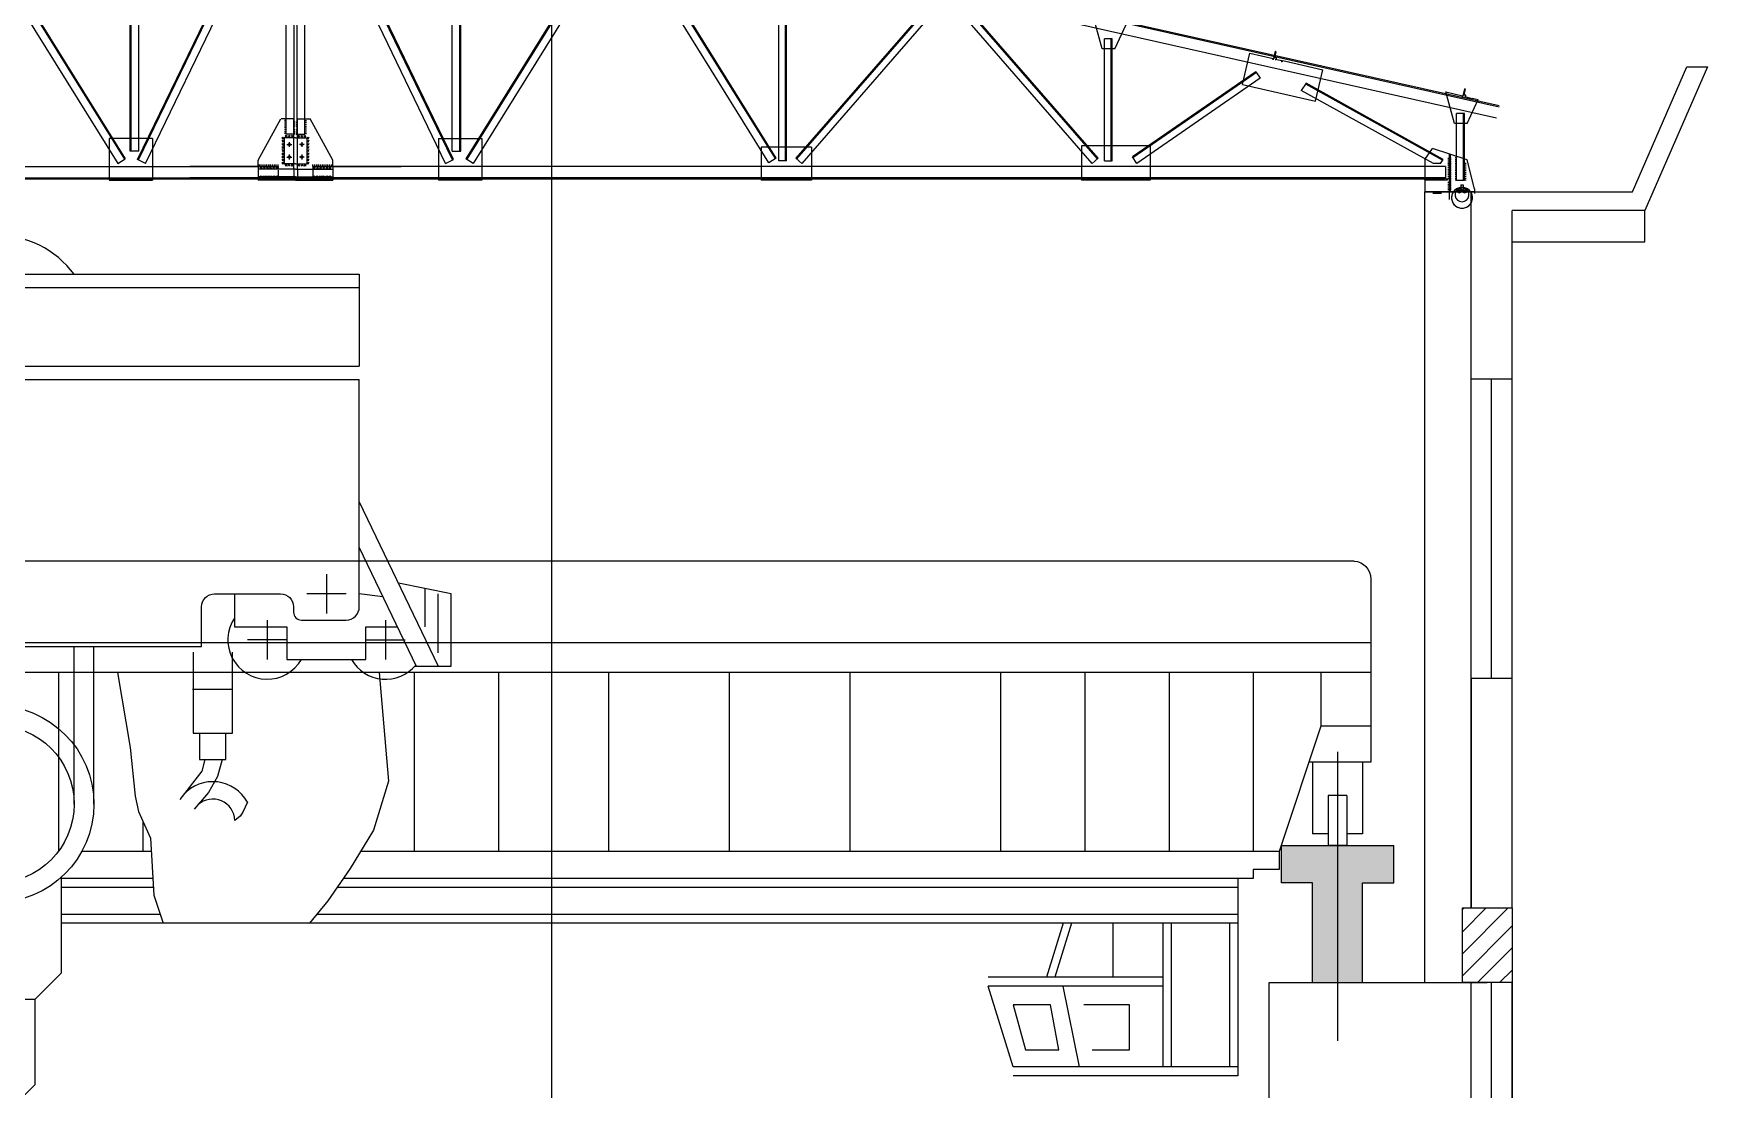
# Model space of a CAD drawing. Header units: inches. Extents: x 444671 to 463716, y 1783086 to 1794968.
# Drawn here: x 458222.32 to 458235.74, y 1783124.35 to 1783132.81 of the extents above; entities that cross this region are included whole.
import ezdxf

# ---------------------------------------------------------------- set-up
doc = ezdxf.new("R2010")
doc.units = ezdxf.units.IN
doc.header["$MEASUREMENT"] = 0
doc.linetypes.add('ACAD_ISO10W100', pattern=[18, 12, -3, 0, -3])
for name, color, linetype in [('Bao Be Tong', 4, 'Continuous'), ('Cong trinh', 7, 'Continuous'), ('CONGTRINH', 2, 'Continuous'), ('hatch', 8, 'Continuous'), ('TbiCK', 1, 'Continuous'), ('Thiet Bi', 8, 'Continuous'), ('Tim CT', 1, 'Continuous'), ('Trang tri', 8, 'Continuous'), ('VATLIEU', 8, 'Continuous')]:
    doc.layers.add(name, color=color, linetype=linetype)

# ---------------------------------------------------------------- blocks, each defined once
blk = doc.blocks.new('mai')
at = {"layer": 'VATLIEU', "color": 8}
for p, q in [((9849.856965810992, 2860.730336516397), (19496.03404524771, 692.0758404682856)), ((9963.53019172384, 2824.337726444995), (19493.79363224667, 682.3300439555896)), ((10019.16925046709, 2719.199632399599), (19473.6299153252, 594.6178753632703)), ((8584.249895065906, 259.4618074217287), (9730.94924589817, 2631.943223859591)), ((8591.452686683973, 255.9804581370845), (9738.152037530905, 2628.461874574918)), ((9837.856964788982, 462.5041601879057), (9837.856964476057, 2562.509124492295)), ((9861.856965456042, 462.5041601879057), (9861.856965768966, 2562.509124492295)), ((11108.26124356105, 255.9804581370845), (9961.561892714119, 2628.461874574918)), ((11115.46403517912, 259.4618074217287), (9968.764684346854, 2631.943223859591)), ((8524.856964814477, 327.3666609331849), (8524.856964501436, 2427.8722104193)), ((8532.856964816106, 327.3666609343782), (8532.856964503066, 2427.872210420494)), ((8594.85696480691, 327.3666609436041), (8594.856964493869, 2427.872210429749)), ((8647.274321764475, 229.0000011910743), (9755.856964487117, 2522.619262865133)), ((9775.856964798179, 462.5041601786506), (9775.856964499922, 2463.869546008209)), ((9923.856965446845, 462.5041601786506), (9923.8569657451, 2463.869546008209)), ((11052.43960848055, 229.0000011910743), (9943.856965757906, 2522.619262865133)), ((11104.85696543811, 327.3666609436041), (11104.85696575115, 2427.872210429749)), ((11166.85696542892, 327.3666609343782), (11166.85696574196, 2427.872210420494)), ((11174.85696543055, 327.3666609331849), (11174.85696574359, 2427.8722104193)), ((7314.580227723345, 2149.64767303894), (8485.165577686392, 265.9471104996046)), ((12385.13370252168, 2149.64767303894), (11214.54835255863, 265.9471104996046)), ((7255.125109266606, 2112.700563697406), (8425.710459229653, 229.0000011580414)), ((7307.785357038374, 2145.425146259018), (8478.37070700142, 261.7245837196824)), ((12391.92857320665, 2145.425146259018), (11221.3432232436, 261.7245837196824)), ((12444.58882097842, 2112.700563697406), (11274.00347101537, 229.0000011580414)), ((13642.40184695635, 234.3242054211732), (12500.03286480065, 2072.619119834708)), ((13695.06209473789, 267.0487879671273), (12552.69311259675, 2105.343702380662)), ((13701.85696542403, 271.2713147450122), (12559.48798328289, 2109.566229162185)), ((13721.85696542461, 248.000000793545), (13721.85696566012, 1827.872210041212)), ((13776.85696541762, 248.0000007853378), (13776.85696565313, 1827.872210033034)), ((13784.85696541925, 248.0000007841445), (13784.85696565476, 1827.872210031841)), ((14975.60629990173, 1554.136730704631), (13858.71273639274, 270.3510259111936)), ((14981.64184453397, 1548.88580687705), (13864.74828102498, 265.100102083612)), ((15023.13621384627, 1512.785705562914), (13906.24265033728, 229.0000007658382)), ((16274.96564982564, 265.1001017244416), (15205.19741954899, 1494.718757587107)), ((16281.00119444495, 270.3510255502479), (15211.2329641683, 1499.969681412884)), ((16233.47128048807, 229.000000419037), (15163.70305021142, 1458.618656281673)), ((16314.8569655522, 1147.872209654539), (16244.85696559749, 1400.876227012835)), ((16394.85696556594, 1227.872209640744), (16331.85696557129, 1227.872209650115)), ((16331.85696542519, 248.0000004046015), (16331.85696557129, 1227.872209650115)), ((16386.85696541821, 248.0000003964233), (16386.85696556431, 1227.872209641937)), ((16394.85696541984, 248.00000039523), (16394.85696556594, 1227.872209640744)), ((16414.85696555802, 1147.872209639638), (16505.19299133751, 1341.028864732769)), ((16414.85696555802, 1147.872209639638), (16314.8569655522, 1147.872209654539)), ((17438.67612684704, 861.6489933737903), (17496.49112521845, 1113.144236102467)), ((17496.49112521845, 1113.144236102467), (17683.49763666105, 1070.154233442619)), ((17686.13012191094, 1059.288230433071), (17701.81301285955, 1127.508806007303)), ((17695.1141780105, 1071.588097753178), (17707.05557926244, 1123.53319315298)), ((17705.02912570687, 1126.769469720195), (17701.81301285955, 1127.508806007303)), ((17545.19712065731, 963.4261967971979), (16555.47962351632, 280.8624058858841)), ((17549.73898430006, 956.8404945110087), (16560.02148715907, 274.2767035960569)), ((17545.19712065731, 963.4261967971979), (17580.9642968527, 911.5637912806706)), ((17681.25722366001, 1060.408436929923), (17683.49763666105, 1070.154233442619)), ((17753.06358023128, 1050.057728902611), (17701.11848483142, 1061.999130150973)), ((17754.35069749609, 1043.605339488073), (17755.09003377229, 1046.821452335396)), ((17759.22359574691, 1042.48513299122), (17761.4640087334, 1052.230929500278)), ((17761.4640087334, 1052.230929500278), (18081.23891583388, 978.7194565530517)), ((18023.42391747702, 727.2242138280417), (18081.23891583388, 978.7194565530517)), ((17580.9642968527, 911.5637912806706), (16591.24679972627, 229.0000003657187)), ((17438.67612684704, 861.6489933737903), (18023.42391747702, 727.2242138280417)), ((17949.17665526143, 870.5573382033617), (17909.43534835242, 812.9324431928108)), ((18968.66741870937, 229.0000000431319), (17909.43534835242, 812.9324431928108)), ((19041.22247174638, 254.2767032575794), (17944.63479161682, 863.9716359149024)), ((19045.76433539111, 260.8624055460386), (17949.17665526143, 870.5573382033617)), ((19203.66014993272, 759.2882302393555), (19219.34304088133, 827.5088058135589)), ((19212.64420603227, 771.5880975594337), (19224.58560726966, 823.5331929592649)), ((19222.55915372865, 826.7694695264508), (19219.34304088133, 827.5088058135589)), ((19067.38699356758, 800.876226625347), (19201.02766466828, 770.1542332452373)), ((19137.38699352229, 547.8722092634416), (19067.38699356758, 800.876226625347)), ((19198.78725168179, 760.4084367362084), (19201.02766466828, 770.1542332452373)), ((19270.5936082385, 750.0577287088672), (19218.64851283864, 761.9991299572284)), ((19237.38699352811, 547.8722092485405), (19327.7230193076, 741.0288643452805)), ((19271.88072550332, 743.6053392943577), (19272.62006179406, 746.8214521416812)), ((19276.75362375414, 742.4851327975048), (19278.99403675518, 752.2309293065337)), ((19278.99403675518, 752.2309293065337), (19327.7230193076, 741.0288643452805)), ((9549.857377337175, 255.0037501079496), (9732.873301424319, 584.49758499788)), ((9775.85694519314, 584.4781945335853), (9733.873103623977, 584.4675849987834)), ((9775.856964781764, 572.801087643893), (9760.856964767794, 572.8010876416811)), ((9775.856964783976, 557.801087644475), (9760.856964770006, 557.8010876422632)), ((9775.856964786188, 542.8010876450571), (9760.856964772218, 542.8010876428452)), ((9834.856964773848, 584.4931041473174), (9775.856964780018, 584.4781945408613)), ((9775.856964798179, 462.5041601786506), (9775.856964780018, 584.4781945408613)), ((9845.856964776409, 557.8010876548942), (9830.856964776991, 557.8010876526823)), ((9845.85696477862, 542.8010876554763), (9830.856964779203, 542.8010876532644)), ((9834.856964792009, 462.50416018744), (9834.856964773848, 584.4931041473174)), ((9853.856965468614, 557.8010876548942), (9868.856965468032, 557.8010876526823)), ((9853.856965466402, 542.8010876554763), (9868.85696546582, 542.8010876532644)), ((9864.856965453015, 462.50416018744), (9864.856965471175, 584.4931041473174)), ((9864.856965471175, 584.4931041473174), (9923.856965465005, 584.4781945408613)), ((9923.856985051883, 584.4781945335853), (9965.840826621046, 584.4675849987834)), ((9923.856965446845, 462.5041601786506), (9923.856965465005, 584.4781945408613)), ((9923.85696546326, 572.801087643893), (9938.85696547723, 572.8010876416811)), ((9923.856965461047, 557.801087644475), (9938.856965475017, 557.8010876422632)), ((9923.856965458835, 542.8010876450571), (9938.856965472805, 542.8010876428452)), ((10149.85655290785, 255.0037501079496), (9966.840628820704, 584.49758499788)), ((19237.38699352811, 547.8722092485405), (19137.38699352229, 547.8722092634416)), ((19154.38699346152, 92.00000001664739), (19154.38699354138, 627.8722092626558)), ((19217.38699353603, 627.8722092532553), (19154.38699354138, 627.8722092626558)), ((19209.38699345454, 92.00000000844011), (19209.3869935344, 627.8722092544776)), ((19217.38699345617, 92.00000000727596), (19217.38699353603, 627.8722092532553)), ((8703.846247608773, 427.3666609620559), (8357.09439900925, 427.3666609103675)), ((8357.09439900925, 427.3666609103675), (8357.094399058959, 94.00000114942668)), ((8703.846247608773, 427.3666609620559), (8703.846247658483, 94.00000120111508)), ((9757.299521083944, 423.2259065758262), (9741.35492956196, 439.1704980967334)), ((9757.299521087669, 398.225906578009), (9741.354929565685, 414.1704980952782)), ((9742.145322456956, 423.5195981434081), (9756.762025443604, 438.136301145365)), ((9742.145322460681, 398.5195981455618), (9756.76202544733, 413.1363011475187)), ((9759.859294720809, 434.5001090410515), (9759.859294752125, 224.5043765438604)), ((9849.856964708306, 434.5001090544683), (9759.859294720809, 434.5001090410515)), ((9775.856964788516, 527.8010876456392), (9760.856964774546, 527.8010876434273)), ((9775.856964790728, 512.8010876425833), (9760.856964776758, 512.8010876403423)), ((9775.85696479294, 497.8010876431654), (9760.85696477897, 497.8010876409244)), ((9775.856964795152, 482.8010876437475), (9760.856964781182, 482.8010876415065)), ((9775.856964797364, 467.8010876443295), (9760.856964783394, 467.8010876420885)), ((9782.877018325962, 453.6743730244343), (9766.932426808751, 437.7297815023921)), ((9782.583326758468, 438.5201743901416), (9767.966623752844, 453.136877387733)), ((9834.856964792009, 462.50416018744), (9775.856964798179, 462.5041601786506)), ((9807.877018320141, 453.6743730281596), (9791.93242680293, 437.7297815061174)), ((9807.583326752647, 438.5201743938669), (9792.966623747023, 453.1368773914583)), ((9832.877018328873, 453.6743730318849), (9816.932426811662, 437.7297815098427)), ((9832.583326761378, 438.5201743975922), (9817.966623755754, 453.1368773951835)), ((9845.856964780833, 527.8010876560584), (9830.856964781531, 527.8010876538465)), ((9845.856964785373, 497.8010876536136), (9830.856964785955, 497.8010876513727)), ((9845.856964787585, 482.8010876541957), (9830.856964788167, 482.8010876519547)), ((9845.856964789797, 467.8010876547778), (9830.856964790379, 467.8010876525368)), ((9834.8569647962, 434.5001090522273), (9834.856964792009, 462.50416018744)), ((9845.856964790612, 462.5041601890698), (9834.856964792009, 462.50416018744)), ((9834.856964827515, 224.5043765550363), (9834.8569647962, 434.5001090522273)), ((9849.856965536717, 434.5001090544683), (9939.854635524214, 434.5001090410515)), ((9853.85696546419, 527.8010876560584), (9868.856965463492, 527.8010876538465)), ((9853.85696545965, 497.8010876536136), (9868.856965459068, 497.8010876513727)), ((9853.856965457438, 482.8010876541957), (9868.856965456856, 482.8010876519547)), ((9853.856965455227, 467.8010876547778), (9868.856965454645, 467.8010876525368)), ((9853.856965454412, 462.5041601890698), (9864.856965453015, 462.50416018744)), ((9864.856965453015, 462.50416018744), (9923.856965446845, 462.5041601786506)), ((9864.856965448824, 434.5001090522273), (9864.856965453015, 462.50416018744)), ((9864.856965417508, 224.5043765550363), (9864.856965448824, 434.5001090522273)), ((9866.83691191615, 453.6743730318849), (9882.781503433362, 437.7297815098427)), ((9867.130603483645, 438.5201743975922), (9881.74730648927, 453.1368773951835)), ((9891.836911924882, 453.6743730281596), (9907.781503442093, 437.7297815061174)), ((9892.130603492376, 438.5201743938669), (9906.747306498, 453.1368773914583)), ((9916.836911919061, 453.6743730244343), (9932.781503436272, 437.7297815023921)), ((9917.130603486556, 438.5201743901416), (9931.74730649218, 453.136877387733)), ((9923.856965456507, 527.8010876456392), (9938.856965470477, 527.8010876434273)), ((9923.856965454295, 512.8010876425833), (9938.856965468265, 512.8010876403423)), ((9923.856965452083, 497.8010876431654), (9938.856965466053, 497.8010876409244)), ((9923.856965449871, 482.8010876437475), (9938.856965463841, 482.8010876415065)), ((9923.85696544766, 467.8010876443295), (9938.85696546163, 467.8010876420885)), ((9939.854635524214, 434.5001090410515), (9939.854635492899, 224.5043765438604)), ((9942.41440916108, 423.2259065758262), (9958.359000683064, 439.1704980967334)), ((9942.414409157354, 398.225906578009), (9958.359000679338, 414.1704980952782)), ((9957.568607788067, 423.5195981434081), (9942.951904801419, 438.136301145365)), ((9957.568607784342, 398.5195981455618), (9942.951904797694, 413.1363011475187)), ((10995.86768263625, 427.3666609620559), (11342.61953123577, 427.3666609103675)), ((10995.86768263625, 427.3666609620559), (10995.86768258654, 94.00000120111508)), ((11342.61953123577, 427.3666609103675), (11342.61953118606, 94.00000114942668)), ((8594.85696480691, 327.3666609436041), (8524.856964814477, 327.3666609331849)), ((9757.299521091394, 373.2259065765538), (9741.35492956941, 389.170498093823)), ((9757.29952109512, 348.2259065787366), (9741.354929573135, 364.1704980960349)), ((9757.299521098845, 323.2259065772814), (9741.35492957686, 339.1704980945797)), ((9757.29952110257, 298.2259065758262), (9741.354929580586, 314.1704980967334)), ((9757.299521106295, 273.225906578009), (9741.354929584311, 289.1704980952782)), ((9742.145322464406, 373.5195981441066), (9756.762025451055, 388.1363011460635)), ((9742.145322468132, 348.5195981463185), (9756.76202545478, 363.1363011446083)), ((9742.145322471857, 323.5195981448633), (9756.762025458505, 338.1363011468202)), ((9742.145322475582, 298.5195981434081), (9756.76202546223, 313.136301145365)), ((9742.145322479308, 273.5195981455618), (9756.762025465956, 288.1363011475187)), ((9780.654345315415, 379.5001090438745), (9819.059584300849, 379.500109049608)), ((9780.654345330317, 279.5001090453297), (9819.05958431575, 279.5001090510632)), ((9799.856964797946, 399.1079132057494), (9799.85696480365, 360.7026742166781)), ((9799.856964812847, 299.1079132035666), (9799.856964818551, 260.7026742144953)), ((9919.059584929608, 379.5001090438745), (9880.654345944175, 379.500109049608)), ((9919.059584914707, 279.5001090453297), (9880.654345929273, 279.5001090510632)), ((9899.856965447078, 399.1079132057494), (9899.856965441373, 360.7026742166781)), ((9899.856965432176, 299.1079132035666), (9899.856965426472, 260.7026742144953)), ((9942.41440915363, 373.2259065765538), (9958.359000675613, 389.170498093823)), ((9942.414409149904, 348.2259065787366), (9958.359000671888, 364.1704980960349)), ((9942.414409146179, 323.2259065772814), (9958.359000668162, 339.1704980945797)), ((9942.414409142453, 298.2259065758262), (9958.359000664437, 314.1704980967334)), ((9942.414409138728, 273.225906578009), (9958.359000660712, 289.1704980952782)), ((9957.568607780617, 373.5195981441066), (9942.951904793968, 388.1363011460635)), ((9957.568607776891, 348.5195981463185), (9942.951904790243, 363.1363011446083)), ((9957.568607773166, 323.5195981448633), (9942.951904786518, 338.1363011468202)), ((9957.56860776944, 298.5195981434081), (9942.951904782793, 313.136301145365)), ((9957.568607765716, 273.5195981455618), (9942.951904779067, 288.1363011475187)), ((11104.85696543811, 327.3666609436041), (11174.85696543055, 327.3666609331849)), ((13582.37255811912, 359.0000008150819), (13582.37255807966, 94.00000081566395)), ((13985.00650776771, 359.0000007550989), (13582.37255811912, 359.0000008150819)), ((13701.85696542403, 271.2713147450122), (13642.40184695635, 234.3242054211732)), ((13906.24265033728, 229.0000007658382), (13858.71273639274, 270.3510259111936)), ((13985.00650776771, 359.0000007550989), (13985.00650772825, 94.00000075568096)), ((16698.26446190488, 368.4286257023632), (16148.14376833162, 368.4286257843487)), ((16148.14376833162, 368.4286257843487), (16148.14376829076, 94.00000043335604)), ((16233.47128048807, 229.000000419037), (16281.00119444495, 270.3510255502479)), ((16591.24679972627, 229.0000003657187), (16555.47962351632, 280.8624058858841)), ((16698.26446190488, 368.4286257023632), (16698.26446186402, 94.00000035137055)), ((18899.85696575965, 260.6636990343686), (18960.08889751299, 348.0000000468281)), ((19237.38699348492, 258.0000000053551), (18960.08889751299, 348.0000000468281)), ((19083.38699347735, 271.4084535703878), (19093.38699348667, 271.4084535688744)), ((19093.38699349144, 303.1292071206844), (19093.38699344627, 2.520391717553139e-08)), ((19097.38699343824, -59.48955959771411), (19097.38699348818, 276.2273223698139)), ((19101.38699349272, 300.6220289447811), (19101.3869934479, 2.398155629634857e-08)), ((19111.38699348306, 271.4084535661968), (19101.3869934883, 271.4084535677102)), ((19151.78699348145, 273.4241729068453), (19141.78699348669, 273.4241729083587)), ((-193.5300277558854, 203.9999998989515), (9709.341562041081, 204.0000013515237)), ((8425.710459229653, 229.0000011580414), (8485.165577686392, 265.9471104996046)), ((8647.274321764475, 229.0000011910743), (8584.249895065906, 259.4618074217287)), ((9710.066314561991, 204.000001351611), (9002.38292570517, 204.0000012461678)), ((9549.857377344626, 204.5000013260287), (9549.857377337175, 255.0037501079496)), ((9549.857377344626, 204.5000013260287), (9549.85737734777, 183.4943634514057)), ((9849.856964760227, 183.4943634961091), (9549.85737734777, 183.4943634514057)), ((9549.85737734777, 183.4943634514057), (9549.857377358363, 112.5000013254758)), ((9560.066314567695, 204.5000013275421), (9560.066314565483, 219.50000132696)), ((9566.91017905192, 184.7578918941435), (9582.85477056913, 200.7024834161566)), ((9582.064377678791, 185.0515834662074), (9567.447674687835, 199.6682864637987)), ((9575.066314567113, 204.5000013297831), (9575.066314564901, 219.500001329201)), ((9590.066314566531, 204.5000013320241), (9590.06631456432, 219.500001331442)), ((9591.910179046099, 184.7578918978688), (9607.85477056331, 200.7024834198819)), ((9591.910179046099, 184.7578918978688), (9607.85477056331, 200.7024834198819)), ((9607.064377687522, 185.0515834699327), (9592.447674682015, 199.668286467524)), ((9607.064377687522, 185.0515834699327), (9592.447674682015, 199.668286467524)), ((9605.06631456595, 204.5000013342651), (9605.066314563737, 219.500001333683)), ((9616.91017905483, 184.7578919015941), (9632.854770572041, 200.7024834236072)), ((9632.064377681701, 185.051583473658), (9617.447674676194, 199.6682864712493)), ((9620.066314565367, 204.5000013365061), (9620.066314563155, 219.500001335924)), ((9635.066314564785, 204.500001338718), (9635.066314562573, 219.5000013381359)), ((9641.91017904901, 184.7578919053194), (9657.85477056622, 200.7024834273325)), ((9657.06437767588, 185.0515834773832), (9642.447674684925, 199.6682864749746)), ((9650.066314564203, 204.500001340959), (9650.066314561991, 219.5000013403769)), ((9665.06631456362, 204.5000013432), (9665.066314561409, 219.5000013426179)), ((9666.910179043189, 184.7578919090447), (9682.8547705604, 200.7024834310578)), ((9682.064377684612, 185.0515834811085), (9667.447674679104, 199.6682864786999)), ((9680.066314563039, 204.500001345441), (9680.066314560827, 219.5000013448589)), ((9691.91017905192, 184.75789191277), (9707.85477056913, 200.7024834347831)), ((9707.064377678791, 185.0515834848338), (9692.447674687835, 199.6682864824252)), ((9695.066314562457, 204.500001347682), (9695.066314560245, 219.5000013470999)), ((9710.066314561875, 204.5000013498939), (9710.066314559663, 219.5000013493118)), ((9710.066314561875, 204.5000013498939), (9710.066314565018, 183.4943634752708)), ((9710.066314566182, 175.5058006532781), (9710.066314574564, 119.2262410226394)), ((9757.29952111002, 248.2259065765538), (9741.354929588037, 264.170498093823)), ((9757.299521113746, 223.2259065787366), (9741.354929591762, 239.1704980960349)), ((9742.145322483033, 248.5195981441066), (9756.762025469681, 263.1363011460635)), ((9742.145322486758, 223.5195981463185), (9756.762025473407, 238.1363011446083)), ((9849.856964739622, 224.5043765572773), (9759.859294752125, 224.5043765438604)), ((9781.32092523994, 221.9446029122046), (9765.376333722612, 206.0000113901915)), ((9781.027233672328, 206.7904042779119), (9766.41053066682, 221.4071072755032)), ((9800.873859019717, 221.944602915115), (9784.92926750239, 206.0000113931019)), ((9806.027233666508, 206.7904042816372), (9791.410530661, 221.4071072792285)), ((9831.32092524285, 221.9446029196552), (9815.376333725522, 206.0000113976421)), ((9831.027233675239, 206.7904042853625), (9816.410530669731, 221.4071072829538)), ((9834.856964833569, 183.4943634938681), (9834.856964827515, 224.5043765550363)), ((9834.856964833569, 183.4943634938681), (9834.856964845327, 104.5000013699464)), ((9849.856965505402, 224.5043765572773), (9939.854635492899, 224.5043765438604)), ((9849.856965484796, 183.4943634961091), (10149.85655289725, 183.4943634514057)), ((9864.856965411454, 183.4943634938681), (9864.856965417508, 224.5043765550363)), ((9864.856965411454, 183.4943634938681), (9864.856965399696, 104.5000013699464)), ((9868.393005002174, 221.9446029196552), (9884.337596519501, 206.0000113976421)), ((9868.686696569785, 206.7904042853625), (9883.303399575292, 221.4071072829538)), ((9893.686696578516, 206.7904042816372), (9908.303399584023, 221.4071072792285)), ((9898.840071225306, 221.944602915115), (9914.784662742633, 206.0000113931019)), ((9918.393005005084, 221.9446029122046), (9934.337596522411, 206.0000113901915)), ((9918.686696572695, 206.7904042779119), (9933.303399578203, 221.4071072755032)), ((9942.414409135003, 248.2259065765538), (9958.359000656987, 264.170498093823)), ((9942.414409131277, 223.2259065787366), (9958.359000653261, 239.1704980960349)), ((9957.56860776199, 248.5195981441066), (9942.951904775342, 263.1363011460635)), ((9957.568607758265, 223.5195981463185), (9942.951904771617, 238.1363011446083)), ((9989.647615683149, 204.5000013498939), (9989.64761568536, 219.5000013493118)), ((9989.647615683149, 204.5000013498939), (9989.647615680005, 183.4943634752708)), ((9989.647615683032, 204.000001351611), (10697.33100453985, 204.0000012461678)), ((9989.647615678841, 175.5058006532781), (9989.64761567046, 119.2262410226394)), ((19065.38699347095, 204.0000000309083), (9990.372368203942, 204.0000013515237)), ((10007.8037511931, 184.75789191277), (9991.859159675892, 200.7024834347831)), ((9992.649552566232, 185.0515834848338), (10007.26625555719, 199.6682864824252)), ((10004.64761568257, 204.500001347682), (10004.64761568478, 219.5000013470999)), ((10032.80375120183, 184.7578919090447), (10016.85915968462, 200.7024834310578)), ((10017.64955256041, 185.0515834811085), (10032.26625556592, 199.6682864786999)), ((10019.64761568198, 204.500001345441), (10019.6476156842, 219.5000013448589)), ((10034.6476156814, 204.5000013432), (10034.64761568361, 219.5000013426179)), ((10057.80375119601, 184.7578919053194), (10041.8591596788, 200.7024834273325)), ((10042.64955256914, 185.0515834773832), (10057.2662555601, 199.6682864749746)), ((10049.64761568082, 204.500001340959), (10049.64761568303, 219.5000013403769)), ((10064.64761568024, 204.500001338718), (10064.64761568245, 219.5000013381359)), ((10082.80375119019, 184.7578919015941), (10066.85915967298, 200.7024834236072)), ((10067.64955256332, 185.051583473658), (10082.26625556883, 199.6682864712493)), ((10079.64761567966, 204.5000013365061), (10079.64761568187, 219.500001335924)), ((10107.80375119892, 184.7578918978688), (10091.85915968171, 200.7024834198819)), ((10107.80375119892, 184.7578918978688), (10091.85915968171, 200.7024834198819)), ((10092.6495525575, 185.0515834699327), (10107.26625556301, 199.668286467524)), ((10092.6495525575, 185.0515834699327), (10107.26625556301, 199.668286467524)), ((10094.64761567907, 204.5000013342651), (10094.64761568129, 219.500001333683)), ((10109.64761567849, 204.5000013320241), (10109.6476156807, 219.500001331442)), ((10132.8037511931, 184.7578918941435), (10116.85915967589, 200.7024834161566)), ((10117.64955256623, 185.0515834662074), (10132.26625555719, 199.6682864637987)), ((10124.64761567791, 204.5000013297831), (10124.64761568012, 219.500001329201)), ((10139.64761567733, 204.5000013275421), (10139.64761567954, 219.50000132696)), ((10149.8565529004, 204.5000013260287), (10149.85655290785, 255.0037501079496)), ((10149.8565529004, 204.5000013260287), (10149.85655289725, 183.4943634514057)), ((10149.85655289725, 183.4943634514057), (10149.85655288666, 112.5000013254758)), ((11052.43960848055, 229.0000011910743), (11115.46403517912, 259.4618074217287)), ((11274.00347101537, 229.0000011580414), (11214.54835255863, 265.9471104996046)), ((13784.85696541925, 248.0000007841445), (13721.85696542461, 248.000000793545)), ((16331.85696542519, 248.0000004046015), (16394.85696541984, 248.00000039523)), ((18899.85696575965, 260.6636990343686), (18899.85696572077, 5.401670932769775e-08)), ((19023.79026262381, 229.0000000349246), (18968.66741870937, 229.0000000431319)), ((19023.79026262381, 229.0000000349246), (19045.76433539111, 260.8624055460386)), ((19065.38699347095, 204.0000000309083), (19065.38699345605, 104.0000000287255)), ((19083.38699347514, 256.4084535673028), (19093.38699348446, 256.4084535658476)), ((19083.38699347293, 241.4084535678849), (19093.38699348224, 241.4084535664297)), ((19083.38699347095, 228.424172915169), (19093.38699348026, 228.4241729136556)), ((19083.38699346874, 213.4241729157511), (19093.38699347805, 213.4241729142377)), ((19083.38699346653, 198.4241729163332), (19093.38699347584, 198.4241729148198)), ((19083.38699346432, 183.4241729169153), (19093.38699347363, 183.4241729154019)), ((19083.3869934621, 168.4241729174973), (19093.38699347142, 168.4241729159839)), ((19083.38699345978, 153.4241729144123), (19093.38699346909, 153.4241729129571)), ((19083.38699345756, 138.4241729149944), (19093.38699346688, 138.4241729135392)), ((19111.38699348085, 256.4084535631409), (19101.38699348608, 256.4084535646252)), ((19111.38699347863, 241.408453563723), (19101.38699348387, 241.4084535652073)), ((19111.38699347666, 228.4241729109781), (19101.38699348189, 228.4241729124915)), ((19111.38699347444, 213.4241729115602), (19101.38699347968, 213.4241729130736)), ((19111.38699347223, 198.4241729121422), (19101.38699347747, 198.4241729136556)), ((19111.38699347002, 183.4241729127243), (19101.38699347526, 183.4241729142377)), ((19111.38699346769, 168.4241729133064), (19101.38699347305, 168.4241729148198)), ((19111.38699346548, 153.4241729102505), (19101.38699347072, 153.4241729117348)), ((19111.38699346327, 138.4241729108326), (19101.38699346851, 138.4241729123169)), ((19151.78699347924, 258.4241729074274), (19141.78699348448, 258.4241729089408)), ((19151.78699347691, 243.4241729044006), (19141.78699348227, 243.4241729058558)), ((19151.7869934747, 228.4241729049827), (19141.78699347994, 228.4241729064379)), ((19151.78699347249, 213.4241729055648), (19141.78699347773, 213.42417290702)), ((19151.78699347028, 198.4241729061469), (19141.78699347551, 198.424172907602)), ((19151.78699346806, 183.4241729067289), (19141.7869934733, 183.4241729081841)), ((19151.78699346574, 168.424172907311), (19141.78699347109, 168.4241729087662)), ((19151.78699346352, 153.424172904226), (19141.78699346876, 153.4241729057394)), ((19151.78699346131, 138.4241729048081), (19141.78699346655, 138.4241729063215)), ((19229.78699348331, 228.4241728933412), (19219.786993474, 228.4241728948255)), ((19229.7869934811, 213.4241728939232), (19219.78699347179, 213.4241728954075)), ((19229.78699347889, 198.4241728945053), (19219.78699346958, 198.4241728959896)), ((19229.78699347668, 183.4241728950874), (19219.78699346737, 183.4241728965717)), ((19229.78699347435, 168.4241728956695), (19219.78699346504, 168.4241728971538)), ((19229.78699347214, 153.4241728926136), (19219.78699346283, 153.4241728940979)), ((19229.78699346993, 138.4241728931956), (19219.78699346061, 138.4241728946799)), ((19297.38699344767, 23.39390519252629), (19237.38699348492, 258.0000000053551)), ((-193.5300277424976, 113.9999998987914), (9849.856964756036, 114.0000013723038)), ((9849.85696475755, 104.0000013702665), (-193.5300277409842, 103.9999998968706)), ((-99.85696581937373, 103.9994107058592), (19062.42850418773, 104.0003483416513)), ((8357.094399058959, 94.00000114942668), (8703.846247658483, 94.00000120111508)), ((9849.856964756036, 114.0000013723038), (9002.382925718557, 114.0000012460223)), ((9849.856964755105, 120.500001371809), (9549.857377357199, 120.5000013271056)), ((9549.857377359527, 104.5000013274839), (9549.85737736104, 94.50000132544665)), ((9834.85696484684, 94.50000136790914), (9549.85737736104, 94.50000132544665)), ((9558.533818252617, 94.71019769954728), (9558.533818251104, 104.5000013287645)), ((9566.910179062397, 113.7635297682136), (9582.854770579725, 129.7081212902267)), ((9582.064377689385, 114.0572213402775), (9567.447674698313, 128.6739243378688)), ((9573.533818252035, 94.71019770175917), (9573.533818250522, 104.5000013310055)), ((9588.533818251453, 94.71019770400017), (9588.53381824994, 104.5000013332465)), ((9591.910179056576, 113.7635297719389), (9607.854770573904, 129.708121293952)), ((9607.064377698116, 114.0572213440028), (9592.447674692492, 128.6739243415941)), ((9603.533818250871, 94.71019770624116), (9603.533818249358, 104.5000013354875)), ((9616.910179065308, 113.7635297756642), (9632.854770582635, 129.7081212976773)), ((9632.064377692295, 114.057221347728), (9617.447674686671, 128.6739243453194)), ((9618.53381825029, 94.71019770848216), (9618.533818248776, 104.5000013377285)), ((9633.533818249707, 94.71019771072315), (9633.533818248194, 104.5000013399404)), ((9641.910179059487, 113.7635297793895), (9657.854770576814, 129.7081213014026)), ((9657.064377686474, 114.0572213514533), (9642.447674695402, 128.6739243490447)), ((9648.533818249125, 94.71019771293504), (9648.533818247612, 104.5000013421813)), ((9663.533818248543, 94.71019771517604), (9663.53381824703, 104.5000013444223)), ((9666.910179053666, 113.7635297831148), (9682.854770570993, 129.7081213051279)), ((9682.064377695206, 114.0572213551786), (9667.447674689582, 128.67392435277)), ((9678.53381824796, 94.71019771741703), (9678.533818246447, 104.5000013466633)), ((9691.910179062397, 113.7635297868401), (9707.854770579725, 129.7081213088532)), ((9707.064377689385, 114.0572213589039), (9692.447674698313, 128.6739243564953)), ((9693.533818247379, 94.71019771965803), (9693.533818245865, 104.5000013489043)), ((9708.533818246797, 94.71019772189902), (9708.533818245283, 104.5000013511162)), ((9710.066314575612, 112.5000013493409), (9710.06631457829, 94.50000134931179)), ((9723.533818246215, 94.71019772411091), (9723.533818244701, 104.5000013533572)), ((9738.533818245633, 94.71019772635191), (9738.53381824412, 104.5000013555982)), ((9753.53381824505, 94.7101977285929), (9753.533818243537, 104.5000013578392)), ((9768.533818244468, 94.7101977308339), (9768.533818242955, 104.5000013600802)), ((9783.533818243886, 94.71019773307489), (9783.533818242373, 104.5000013622921)), ((9798.533818243304, 94.71019773528678), (9798.53381824179, 104.5000013645331)), ((9813.533818242722, 94.71019773752778), (9813.533818241209, 104.5000013667741)), ((9828.53381824214, 94.71019773976877), (9828.533818240627, 104.5000013690151)), ((9849.856964758947, 94.50000137015013), (9834.85696484684, 94.50000136790914)), ((9849.856965489918, 120.500001371809), (10149.85655288782, 120.5000013271056)), ((9849.856965488987, 114.0000013723038), (10697.33100452647, 114.0000012460223)), ((19065.38699345756, 114.0000000307627), (9849.856965488987, 114.0000013723038)), ((9849.856965487474, 104.0000013702665), (18899.8569657217, 104.0000000533764)), ((9849.856965486077, 94.50000137015013), (9864.856965398183, 94.50000136790914)), ((9864.856965398183, 94.50000136790914), (10149.85655288398, 94.50000132544665)), ((9871.180112002883, 94.71019773976877), (9871.180112004397, 104.5000013690151)), ((9886.180112002301, 94.71019773752778), (9886.180112003814, 104.5000013667741)), ((9901.180112001719, 94.71019773528678), (9901.180112003232, 104.5000013645331)), ((9916.180112001137, 94.71019773307489), (9916.18011200265, 104.5000013622921)), ((9931.180112000555, 94.7101977308339), (9931.180112002068, 104.5000013600802)), ((9946.180111999973, 94.7101977285929), (9946.180112001486, 104.5000013578392)), ((9961.18011199939, 94.71019772635191), (9961.180112000904, 104.5000013555982)), ((9976.180111998809, 94.71019772411091), (9976.180112000322, 104.5000013533572)), ((9989.647615669412, 112.5000013493409), (9989.647615666734, 94.50000134931179)), ((9991.180111998226, 94.71019772189902), (9991.18011199974, 104.5000013511162)), ((10007.80375118263, 113.7635297868401), (9991.859159665299, 129.7081213088532)), ((9992.649552555638, 114.0572213589039), (10007.26625554671, 128.6739243564953)), ((10006.18011199764, 94.71019771965803), (10006.18011199916, 104.5000013489043)), ((10032.80375119136, 113.7635297831148), (10016.85915967403, 129.7081213051279)), ((10017.64955254982, 114.0572213551786), (10032.26625555544, 128.67392435277)), ((10021.18011199706, 94.71019771741703), (10021.18011199858, 104.5000013466633)), ((10036.18011199648, 94.71019771517604), (10036.18011199799, 104.5000013444223)), ((10057.80375118554, 113.7635297793895), (10041.85915966821, 129.7081213014026)), ((10042.64955255855, 114.0572213514533), (10057.26625554962, 128.6739243490447)), ((10051.1801119959, 94.71019771293504), (10051.18011199741, 104.5000013421813)), ((10066.18011199532, 94.71019771072315), (10066.18011199683, 104.5000013399404)), ((10082.80375117972, 113.7635297756642), (10066.85915966239, 129.7081212976773)), ((10067.64955255273, 114.057221347728), (10082.26625555835, 128.6739243453194)), ((10081.18011199473, 94.71019770848216), (10081.18011199625, 104.5000013377285)), ((10107.80375118845, 113.7635297719389), (10091.85915967112, 129.708121293952)), ((10092.64955254691, 114.0572213440028), (10107.26625555253, 128.6739243415941)), ((10096.18011199415, 94.71019770624116), (10096.18011199567, 104.5000013354875)), ((10111.18011199357, 94.71019770400017), (10111.18011199508, 104.5000013332465)), ((10132.80375118263, 113.7635297682136), (10116.8591596653, 129.7081212902267)), ((10117.64955255564, 114.0572213402775), (10132.26625554671, 128.6739243378688)), ((10126.18011199299, 94.71019770175917), (10126.1801119945, 104.5000013310055)), ((10141.18011199241, 94.71019769954728), (10141.18011199392, 104.5000013287645)), ((10149.8565528855, 104.5000013274839), (10149.85655288398, 94.50000132544665)), ((11342.61953118606, 94.00000114942668), (10995.86768258654, 94.00000120111508)), ((13985.00650772825, 94.00000075568096), (13582.37255807966, 94.00000081566395)), ((16698.26446186402, 94.00000035137055), (16148.14376829076, 94.00000043335604)), ((18897.3869934656, 104.5000000556756), (18897.38699346432, 96.50000005404581)), ((18897.38699346432, 96.50000005404581), (19079.88921061857, 96.50000002683373)), ((19297.38699344418, -5.209585651755333e-09), (18899.85696572077, 5.401670932769775e-08)), ((18907.62054203614, 97.0778105094214), (18907.6205420373, 104.5000000541331)), ((18922.62054203555, 97.0778105071804), (18922.62054203672, 104.5000000519212)), ((18937.62054203497, 97.07781050493941), (18937.62054203614, 104.5000000496802)), ((18952.62054203439, 97.07781050269841), (18952.62054203555, 104.5000000474392)), ((18967.62054203381, 97.07781050045742), (18967.62054203497, 104.5000000451982)), ((18977.27364242857, 4.249159246683121e-08), (18977.27364242682, -11.99999995631515)), ((18982.62054204778, 97.07781049824553), (18982.62054204894, 104.5000000429573)), ((18997.6205420472, 97.07781049600453), (18997.62054204836, 104.5000000407454)), ((19012.62054204661, 97.07781049376354), (19012.62054204778, 104.5000000385044)), ((19027.62054204603, 97.07781049152254), (19027.6205420472, 104.5000000362634)), ((19042.62054204545, 97.07781048928155), (19042.62054204661, 104.5000000340224)), ((19057.62054204487, 97.07781048706966), (19057.62054204603, 104.5000000317814)), ((19069.89578951686, 104.5000000299769), (19079.88921061985, 104.5000000284635)), ((19079.88921061857, 96.50000002683373), (19079.88921061985, 104.5000000284635)), ((19083.38699345535, 123.4241729155765), (19093.38699346466, 123.4241729141213)), ((19083.38699345314, 108.4241729161586), (19093.38699346245, 108.4241729147034)), ((19083.3869934486, 78.42417291732272), (19093.38699345791, 78.42417291586753)), ((19083.38699344639, 63.4241729179048), (19093.3869934557, 63.42417291644961)), ((19083.38699344418, 48.424172914878), (19093.38699345349, 48.4241729133646)), ((19083.38699344196, 33.42417291546008), (19093.38699345128, 33.42417291394668)), ((19083.38699343975, 18.42417291604215), (19093.38699344906, 18.42417291452875)), ((19083.38699343742, 3.424172916624229), (19093.38699344674, 3.42417291511083)), ((19111.38699346106, 123.4241729114146), (19101.38699346629, 123.4241729128989)), ((19111.38699345884, 108.4241729119967), (19101.38699346408, 108.424172913481)), ((19111.38699345652, 93.4241729125788), (19101.38699346187, 93.42417291406309)), ((19111.3869934543, 78.42417291316087), (19101.38699345954, 78.42417291464517)), ((19111.38699345209, 63.42417291374295), (19101.38699345733, 63.42417291522725)), ((19111.38699344988, 48.42417291068705), (19101.38699345512, 48.42417291220045)), ((19111.38699344767, 33.42417291126912), (19101.38699345291, 33.42417291278252)), ((19111.38699344534, 18.4241729118512), (19101.38699345069, 18.4241729133646)), ((19111.38699344313, 3.424172912433278), (19101.38699344837, 3.424172913946677)), ((19151.7869934591, 123.4241729053902), (19141.78699346434, 123.4241729069036)), ((19151.78699345689, 108.4241729059722), (19141.78699346213, 108.4241729074856)), ((19151.78699345456, 93.4241729065543), (19141.78699345991, 93.4241729080677)), ((19244.16427984624, 8.200000002922025), (19150.60970704735, 8.200000016891863)), ((19150.60970704735, 8.200000016891863), (19150.60970704618, 1.664739102125168e-08)), ((19217.38699345617, 92.00000000727596), (19154.38699346152, 92.00000001664739)), ((19167.4285030734, 31.24348266969901), (19167.42850307119, 16.4000000145752)), ((19182.23997400119, 16.40000001236331), (19182.2399740034, 31.32007216947386)), ((19187.4285030812, 56.204852018971), (19187.42850307818, 36.20750933286035)), ((19187.4285030812, 56.204852018971), (19207.42850307073, 56.20485201600241)), ((19187.42850307818, 36.20750933286035), (19207.4285030677, 36.20750932989176)), ((19207.42850307073, 56.20485201600241), (19207.4285030677, 36.20750932989176)), ((19212.61703213886, 16.40000000785221), (19212.61703214108, 31.32007216496277)), ((19229.78699346771, 123.4241728937777), (19219.7869934584, 123.424172895262)), ((19229.7869934655, 108.4241728943598), (19219.78699345619, 108.4241728958441)), ((19229.78699346317, 93.42417289494188), (19219.78699345386, 93.42417289642617)), ((19227.42850307107, 31.24348266076413), (19227.42850306886, 16.40000000564032)), ((19244.16427984624, 8.200000002922025), (19244.16427984508, 2.735760062932968e-09)), ((19297.38699344767, 23.39390519252629), (19297.38699344243, -12.00000000401633))]:
    blk.add_line(p, q, dxfattribs=at)
at = {"layer": 'VATLIEU', "color": 8, "elevation": 6.367240341165985e-10}
blk.add_lwpolyline([(19234.47472566704, 8.200000004377216), (19158.74605535145, 8.200000015669502), (19158.74605535273, 16.20409932819894), (19234.47472566832, 16.20409931690665)], close=True, dxfattribs=at)
at = {"layer": 'VATLIEU', "color": 8, "elevation": 1.216360460283353e-09}
blk.add_lwpolyline([(19032.42850337399, -12.0458608402696), (18962.42850330216, -12.0458608402696)], dxfattribs=at)
at = {"layer": 'VATLIEU', "color": 8}
for centre in [(9799.856964800856, 379.5001090467267), (9799.856964815757, 279.5001090481819), (9899.856965444167, 379.5001090467267), (9899.856965429266, 279.5001090481819)]:
    blk.add_circle(centre, 8.696973068370426, dxfattribs=at)
for centre, radius, start, end in [((17704.42421420291, 1124.13810466064), 2.7, 347.0534904782361, 77.05349047860972), ((17702.91081521474, 1069.795767358912), 8, 167.0534904782361, 257.0534904786097), ((17752.45866872731, 1047.426363843057), 2.7, 347.0534904782361, 77.05349047860972), ((19221.95424222469, 824.138104466896), 2.7, 347.0534904782361, 77.05349047860972), ((19220.44084323652, 769.7957671651966), 8, 167.0534904782361, 257.0534904786097), ((19269.98869673454, 747.4263636493124), 2.7, 347.0534904782361, 77.05349047860972), ((19197.4285030606, -46.85424842804787), 83.66155390613754, 96.86493311711207, 111.013484063418), ((19174.92835617613, 13.0805794345506), 19.65041603685822, 68.15576045794677, 112.436782432647), ((19197.36743988097, -22.94510587793775), 55.92802142057336, 74.17711149524298, 105.6928897895966), ((19197.4285030606, -46.85424842804787), 83.66155390613754, 68.98651590808821, 83.13506686944402), ((19219.928649963, 13.08057942782762), 19.65041603685822, 67.56321755279508, 111.8442395132555)]:
    blk.add_arc(centre, radius, start, end, dxfattribs=at)
blk = doc.blocks.new('cautruc')
at = {"layer": 'TbiCK', "color": 8}
for p, q in [((7249.999999897787, 2183.613916939052), (-133.3341989435721, 2183.613916939052)), ((10033.14133594837, 2183.613916939052), (7249.999999897787, 2183.613916939052)), ((12184.89714724338, 2183.613916939066), (10033.14133594837, 2183.613916939037)), ((17633.33419675659, 2183.613916939037), (12184.89714724338, 2183.613916939052)), ((17766.66666661878, 2039.955106614769), (17766.66666661878, 574.6352413043205)), ((7249.999999897787, 1529.420509454198), (-266.6666667792015, 1529.420509454183)), ((10033.14133594837, 1529.06846239786), (7249.999999897787, 1529.06846239783)), ((12184.89714724338, 1529.068462397816), (10033.14133594837, 1529.068462397845)), ((17766.66666661878, 1529.06846239783), (12184.89714724338, 1529.06846239783)), ((8328.52091246983, 1456.322984126105), (8328.52091246983, 806.7789014182199)), ((8644.570295200683, 806.7789014182199), (8644.570295200683, 1456.322984126105)), ((7249.999999897787, 1292.929292940229), (-266.6666667792015, 1292.929292940215)), ((7249.999999897787, 1292.929292940229), (7249.999999897787, -143.6588103315589)), ((10033.14133594837, 1292.929292940244), (7249.999999897787, 1292.929292940229)), ((12184.89714724338, 1292.929292940229), (10033.14133594837, 1292.929292940229)), ((10099.99999993271, 1292.929292940215), (10099.99999993271, -143.6588103315735)), ((10774.99999992107, 1292.929292940215), (10774.99999992107, -143.6588103315735)), ((11657.08114066697, 1292.9292929402), (11657.08114066697, -143.658810331588)), ((17766.66666661878, 1292.929292940215), (12184.89714724338, 1292.929292940229)), ((12624.99999989779, 1292.929292940215), (12624.99999989779, -143.6588103315735)), ((13592.91885912861, 1292.929292940229), (13592.91885912861, -143.6588103315589)), ((14799.99999988615, 1292.929292940215), (14799.99999988615, -143.6588103315735)), ((15474.9999998745, 1292.929292940215), (15474.9999998745, -143.6588103315735)), ((16149.99999986286, 1292.929292940215), (16149.99999986286, -143.6588103315735)), ((16824.99999988033, 1292.929292940215), (16824.99999988033, -143.6588103315735)), ((17366.6666666246, 1292.929292940215), (17366.6666666246, 861.9528619601333)), ((8639.917695356067, 1156.322984126091), (8323.868312625214, 1156.322984126091)), ((8328.52091246983, 806.7789014182199), (8644.570295200683, 806.7789014182199)), ((17366.6666666246, 861.9528619601333), (17033.33333328157, -143.6588103315735)), ((17766.66666661878, 861.9528619601333), (17366.6666666246, 861.9528619601333)), ((17766.66666661878, 574.6352413043205), (17271.42857138789, 574.6352413043205)), ((17299.99999994435, 574.6352413043205), (17299.99999994435, -2.91038304567337e-11)), ((17699.99999996764, 574.6352413043205), (17699.99999996764, -2.91038304567337e-11)), ((7924.999999886146, 103.8805593131401), (7924.999999886146, -143.6588103315589)), ((17424.99999997055, -4.365574568510056e-11), (17299.99999994435, -2.91038304567337e-11)), ((17699.99999996764, -2.91038304567337e-11), (17574.99999997055, -2.91038304567337e-11)), ((7993.712660055025, -143.6588103315589), (7435.819190789829, -143.6588103315589)), ((10033.14133594837, -143.6588103315444), (9669.820604608743, -143.6588103315444)), ((12184.89714724338, -143.6588103315589), (10033.14133594837, -143.6588103315589)), ((17033.33333328157, -143.6588103316026), (12184.89714724338, -143.6588103315589)), ((17033.33333328157, -143.6588103315735), (17033.33333328157, -287.3176206558419)), ((8006.535849770298, -359.1470258252375), (7261.79384882946, -359.1470258252375)), ((7270.370370227844, -351.5869271332194), (7270.370370227844, -1117.901234560137)), ((10033.14133594837, -359.1470258252375), (9531.843113385257, -359.1470258252375)), ((12184.89714724338, -359.147025825223), (10033.14133594837, -359.1470258252521)), ((16824.99999988033, -359.1470258252375), (12184.89714724338, -359.1470258252375)), ((16699.99999996764, -359.1470258252521), (16699.99999996764, -1939.393939421308)), ((17033.33333328157, -287.3176206558419), (16824.99999988033, -287.3176206558419)), ((16824.99999988033, -287.3176206558419), (16824.99999988033, -359.1470258252521)), ((8010.810246341862, -430.9764309873717), (7270.370370227844, -430.9764309873572)), ((10033.14133594837, -430.9764309873717), (9482.177891848492, -430.9764309873717)), ((12184.89714724338, -430.9764309873863), (10033.14133594837, -430.9764309873863)), ((16699.99999996764, -430.9764309874008), (12184.89714724338, -430.9764309873863)), ((8065.66860334482, -646.4646464737743), (7270.370370227844, -646.4646464737743)), ((10033.14133594837, -646.4646464737598), (9320.273449926055, -646.4646464737598)), ((12184.89714724338, -646.4646464737743), (10033.14133594837, -646.4646464737743)), ((16699.99999996764, -646.4646464737889), (12184.89714724338, -646.4646464737743)), ((10033.14133594837, -718.2940516431845), (7270.370370227844, -718.294051643199)), ((12184.89714724338, -718.294051643199), (10033.14133594837, -718.294051643199)), ((16699.99999996764, -718.294051643199), (12184.89714724338, -718.294051643199)), ((15299.99999994435, -718.294051643199), (15166.66666658386, -1149.27048262328)), ((15366.6666665955, -718.294051643199), (15233.33333326411, -1149.27048262328)), ((15699.99999993853, -718.294051643199), (15699.99999993853, -1149.27048262328)), ((16099.99999993271, -718.294051643199), (16099.99999993271, -1867.564534259174)), ((16166.66666661296, -718.294051643199), (16166.66666661296, -1867.564534259174)), ((16633.33333328739, -718.294051643199), (16633.33333328739, -1867.564534259174)), ((7270.370370227844, -1117.901234560137), (7059.670781730907, -1328.600823042521)), ((16099.99999993271, -1149.27048262328), (14699.99999990943, -1149.27048262328)), ((7059.670781730907, -1328.600823042521), (6427.572016327409, -1328.600823042521)), ((16099.99999993271, -1221.099887785414), (14699.99999990943, -1221.099887785414)), ((14899.99999992107, -1867.564534259174), (14699.99999990943, -1221.099887785414)), ((15433.33333327575, -1867.564534259174), (15299.99999994435, -1221.099887785414)), ((15199.99999993853, -1371.941638630262), (14899.99999992107, -1371.941638630262)), ((14899.99999992107, -1371.941638630262), (14999.99999992689, -1731.088664448209)), ((15266.66666661878, -1731.088664448209), (15199.99999993853, -1371.941638630262)), ((15833.33333326993, -1371.941638630262), (15466.66666660132, -1371.941638630262)), ((15833.33333326993, -1731.088664448209), (15833.33333326993, -1371.941638630262)), ((14999.99999992689, -1731.088664448209), (15266.66666661878, -1731.088664448209)), ((15533.33333328157, -1731.088664448209), (15833.33333326993, -1731.088664448209)), ((16699.99999996764, -1867.564534259174), (14899.99999992107, -1867.564534259174)), ((16699.99999996764, -1939.393939421308), (14899.99999992107, -1939.393939421308))]:
    blk.add_line(p, q, dxfattribs=at)
for points in [[(7375.72016446176, 4483.950617283685, 0.4999999999999962), (6111.522633596556, 4483.950617283685, 0.4999999999999962)], [(8396.289738224004, 1501.533857081085), (8396.289738224004, 1817.583239804662, -0.414213562373095), (8501.63953245792, 1922.933034045855), (9028.388503656606, 1922.933034045855, -0.414213562373095), (9133.738297890523, 1817.583239804662), (9133.738297890523, 1775.443322105275, 0.414213562373095), (9196.948174425052, 1712.23344556347), (9555.137474855292, 1712.23344556347, 0.414213562373095), (9660.487269089208, 1817.583239804662), (9660.487269089208, 3641.152263368698)], [(8659.664223823347, 1728.911623824388, 1.031535399256857), (9196.74550370255, 1396.184062847169, 1.031535399256857)], [(9597.480063306284, 1396.184062847169, 0.5209476835582773), (10113.53787792323, 1351.346250878123, 0.5209476835582773)]]:
    blk.add_lwpolyline(points, format="xyb", dxfattribs=at)
for points in [[(4636.625514205312, 4483.950617283685), (9660.487269089208, 4483.950617283685)], [(9660.487269089208, 4483.950617283685), (9660.487269089208, 3746.502057602615)], [(4636.625514205312, 4378.600823042492), (9660.487269089208, 4378.600823042492)], [(4531.2757200005, 3641.152263368698), (9660.487269089208, 3641.152263368698)], [(4636.625514205312, 3746.502057602615), (9660.487269089208, 3746.502057602615)], [(9660.487269089208, 2660.381593726925), (10292.58603455091, 1343.509165722935)], [(9660.487269089208, 2295.201685927168), (10117.29967880237, 1343.509165722935)], [(9397.112783489865, 2080.957725404005), (9397.112783489865, 1764.908342687704)], [(8659.664223823347, 1922.933034045855), (8659.664223823347, 1659.558548446512), (9081.063400759012, 1659.558548446512), (9081.063400759012, 1396.184062847169), (9713.162166220718, 1396.184062847169), (9713.162166220718, 1659.558548446512), (9965.5959750904, 1659.558548446512)], [(9555.137474855292, 1922.933034045855), (9239.088092153543, 1922.933034045855)], [(9850.58189984702, 1899.171205201128), (9660.487269089208, 1922.933034045855)], [(10397.93582878483, 1922.933034045855), (9973.739754621056, 2007.772248871333)], [(10187.23624028789, 1659.558548446512), (10187.23624028789, 1965.072951737966)], [(10292.58603455091, 1448.858959964127), (10292.58603455091, 1922.933034045855)], [(10397.93582878483, 1343.509165722935), (10397.93582878483, 1922.933034045855)], [(8923.03870942269, 1712.23344556347), (8923.03870942269, 1396.184062847169)], [(9871.18685755704, 1712.23344556347), (9871.18685755704, 1396.184062847169)], [(5795.473250865703, 1501.533857081085), (8396.289738224004, 1501.533857081085)], [(7375.72016446176, 237.3363262013299), (7375.72016446176, 1501.533857081085)], [(7533.744855827186, 237.3363262013299), (7533.744855827186, 1501.533857081085)], [(9081.063400759012, 1554.20875420532), (8765.014018057263, 1554.20875420532)], [(9713.162166220718, 1554.20875420532), (10029.21154895157, 1554.20875420532)], [(10106.75615890941, 1343.509165722935), (10397.93582878483, 1343.509165722935)], [(7724.14411325159, 1292.929292940229), (7825.3888184526, 691.9368370585871), (7864.997142038657, 301.1388528787793), (7891.186882014503, 179.0875878566439), (7987.217018537456, -34.50233443143952), (8014.481716627604, -492.6739179384749), (8089.57591986761, -718.2940516431845)], [(9820.947601641179, 1292.929292940244), (9894.77474398585, 421.0087992111366), (9775.190354149207, 28.92187294184987), (9586.645153264399, -279.8883855859603), (9409.098040950485, -536.6697523278854), (9262.163119866163, -718.2940516431845)], [(8381.19580960134, 806.7789014182199), (8381.19580960134, 596.0793129358353), (8591.895398069173, 596.0793129358353), (8591.895398069173, 806.7789014182199)], [(8423.73955867684, 596.0793129358353), (8397.562898039236, 501.0686731580936), (8221.870995491161, 274.5555496149609)], [(8561.78870432137, 596.0793129358353), (8525.044755817275, 459.7991743822058), (8451.556041350472, 329.961298024602), (8336.845666289213, 195.7551368286076)], [(8764.469796475256, 252.5792625126924), (8727.149960657465, 171.4322629715025), (8704.952688689693, 139.7658206109481), (8664.123976514908, 106.7111166612303)], [(7059.670781730907, -1328.600823042521), (7059.670781730907, -2013.374485599357), (6901.646090394584, -2171.399176957508), (6585.596707663732, -2171.399176957508), (6427.572016327409, -2013.374485599357), (6427.572016327409, -1328.600823042521)]]:
    blk.add_lwpolyline(points, dxfattribs=at)
for radius in [790.1234567999968, 632.0987654399975]:
    blk.add_circle((6743.621399029158, 237.3363262085913), radius, dxfattribs=at)
for radius, start, end in [(317.0525007053625, 137.8083098652887, 28.76660878684329), (177.705142104518, 131.5617199034573, 2.164316218809983)]:
    blk.add_arc((8486.545603835257, 99.9999999999709), radius, start, end, dxfattribs=at)
at = {"layer": 'TbiCK', "color": 8, "extrusion": (0, 0, -1)}
blk.add_ellipse((17633.33333331638, 2039.955106614783), major_axis=(-9.783319067146831e-11, 143.6588103272661), ratio=0.928124999999955, start_param=7.336353746723034e-13, end_param=1.570796326795528, dxfattribs=at)
blk = doc.blocks.new('nm')
at = {"layer": 'hatch'}
h = blk.add_hatch(dxfattribs=at)
h.set_pattern_fill('ANSI31', color=256, scale=1000, style=0)
h.set_pattern_definition([(44.99999666494666, (-946.5951823234791, -33.03764404938556), (-0.08838835184653966, 0.08838834155678174), [])])
h.paths.add_polyline_path([(7.700000365381129, 20.44858678872697), (7.370000350114424, 20.44858678872697), (7.370000350172631, 19.84858683007769), (7.700000365322921, 19.84858683007769)])
h.paths.add_polyline_path([(7.37000034970697, 20.44858678872697), (7.300000346789602, 20.44858678872697), (7.300000346789602, 19.84858683007769), (7.370000349648762, 19.84858683007769)])
at = {"layer": 'VATLIEU'}
h = blk.add_hatch(dxfattribs=at)
h.set_pattern_fill('BETONGCT', color=256, scale=100, style=0)
h.set_pattern_definition([(49.99999671561357, (-946.5951823234791, -33.03764404938556), (0.717260216668784, -0.0627521306578516), [0.07499999843866034, -0.8249999828252637]), (355.0000005791259, (-946.5951823234791, -33.03764404938556), (-0.1387513402033347, 0.7521920818605318), [0.06000000279678878, -0.6600000307646766]), (100.4514011898926, (-946.5354106406448, -33.04287338908762), (0.5785094091917428, 0.6894394945462485), [0.06374018585133895, -0.701142066364727]), (46.18419666779555, (-946.5951823234791, -32.83764406316914), (1.067241099316874, -0.1655190029218001), [0.1124999985244931, -1.237499983769424]), (96.63560076559666, (-946.5062455742736, -32.85143736912869), (0.9346627499427997, 0.9741178037663124), [0.095610281559366, -1.051712929153037]), (351.1842010101728, (-946.5951823234791, -32.83764406316914), (0.9346619895276874, 0.974118533791145), [0.0900000040286767, -0.9900000443154436]), (20.99999776841383, (-946.4951823187293, -32.88764405972324), (0.5969070804700254, -0.4026188629177023), [0.07500000244098848, -0.8250000268508734]), (326.0000030922076, (-946.4951823187293, -32.88764405972324), (0.2433153434784399, 0.7251499950710562), [0.06000000066568592, -0.6600000073225452]), (71.4513979883991, (-946.4454400833347, -32.92119566327892), (0.8402226684899233, 0.3225304744818374), [0.06374018635805002, -0.7011420719385489]), (37.4999967785859, (-946.5951823234791, -33.03764404938556), (0.01215985589485281, 0.332893830888976), [0, -0.6520000028394881, 0, -0.6700000029178789, 0, -0.662500002885216]), (7.499999136824724, (-946.5951823234791, -33.03764404938556), (0.2630695499372812, 0.3944116847003449), [0, -0.3820000173863761, 0, -0.6370000289924648, 0, -0.2525000114923036]), (327.5000030225847, (-946.818182334071, -33.03764404938556), (0.5338224615276143, -0.02255487017994607), [0, -0.2500000034723531, 0, -0.7800000108337415, 0, -1.035000014375542]), (317.5000033223624, (-946.9181823388208, -33.03764404938556), (0.583186197042243, 0.1001049754332954), [0, -0.3249999981679503, 0, -0.5179999970799946, 0, -0.7349999958567491]), (44.99999666494666, (-946.5951823234791, -33.03764404938556), (-0.3535534073861586, 0.353553366227127), []), (44.99999666494666, (-946.5951823234791, -32.68409068323672), (-0.3535534073861586, 0.353553366227127), [])])
h.paths.add_polyline_path([(6.300000299233943, 20.94858675426804), (5.85000027786009, 20.94858675426804), (5.85000027786009, 20.6485867749434), (6.100000289734453, 20.6485867749434), (6.100000289734453, 19.84858683007769), (6.300000299233943, 19.84858683007769)])
h.paths.add_polyline_path([(6.500000308733433, 20.6485867749434), (6.750000320607796, 20.6485867749434), (6.750000320607796, 20.94858675426804), (6.300000299233943, 20.94858675426804), (6.300000299233943, 19.84858683007769), (6.500000308733433, 19.84858683007769)])
h.paths.add_polyline_path([(-10.74985747633036, 20.94858675426804), (-11.19985749770422, 20.94858675426804), (-11.19985749770422, 19.84858683007769), (-10.99985748820473, 19.84858683007769), (-10.99985748820473, 20.6485867749434), (-10.74985747633036, 20.6485867749434)])
h.paths.add_polyline_path([(-11.19985749770422, 20.94858675426804), (-11.64985751907807, 20.94858675426804), (-11.64985751907807, 20.6485867749434), (-11.39985750720371, 20.6485867749434), (-11.39985750720371, 19.84858683007769), (-11.19985749770422, 19.84858683007769)])
at = {"layer": 'Bao Be Tong', "color": 30}
for p, q in [((8.663198201160412, 26.18654840509407), (9.099354338133708, 27.18850296246819)), ((9.264785721490625, 27.18850296246819), (8.763333792856429, 26.03654841543175)), ((9.099354338133708, 27.18850296246819), (9.264785721490625, 27.18850296246819)), ((7.37000034970697, 20.44858678872697), (7.370000350230839, 26.18660446023569)), ((7.370000350230839, 26.18654240621254), (8.663198201160412, 26.18654840509407)), ((8.763333792856429, 26.03654841543175), (7.700000365904998, 26.03654841566458)), ((7.700000365381129, 22.28660474531353), (7.700000365904998, 26.03654747037217)), ((7.700000366370659, 24.68660457991064), (7.370000350754708, 24.68660457991064)), ((7.37000034970697, 22.28660474531353), (7.370000349998008, 20.44858678872697)), ((7.700000365381129, 22.28660474531353), (7.37000034970697, 22.28660474531353)), ((7.700000365381129, 20.44858678872697), (7.700000365381129, 22.28660474531353)), ((7.37000035046367, 10.80013026716188), (7.370000349765178, 19.84858683007769))]:
    blk.add_line(p, q, dxfattribs=at)
at = {"layer": 'Bao Be Tong'}
for p, q in [((7.000000331841875, 19.84858683007769), (7.000000332482159, 26.18654240947217)), ((7.000000332482159, 26.18654240947217), (7.370000350230839, 26.18654240621254)), ((6.375000302796252, 21.34858672670089), (6.225000295671634, 21.34858672670089)), ((6.225000295671634, 21.34858672670089), (6.225000295671634, 20.94858675426804)), ((6.375000302796252, 21.34858672670089), (6.375000302796252, 20.94858675426804)), ((5.85000027786009, 20.94858675426804), (6.750000320607796, 20.94858675426804)), ((5.85000027786009, 20.6485867749434), (5.85000027786009, 20.94858675426804)), ((6.750000320607796, 20.6485867749434), (6.750000320607796, 20.94858675426804)), ((6.100000289734453, 20.6485867749434), (5.85000027786009, 20.6485867749434)), ((6.100000289734453, 19.84858683007769), (6.100000289734453, 20.6485867749434)), ((6.500000308733433, 19.84858683007769), (6.500000308733433, 20.6485867749434)), ((6.500000308733433, 20.6485867749434), (6.750000320607796, 20.6485867749434)), ((7.300000346789602, 19.84858683007769), (7.300000346789602, 20.44858678872697)), ((7.300000346789602, 20.44858678872697), (7.700000365788583, 20.44858678872697)), ((7.700000365788583, 20.44858678872697), (7.700000365788583, 19.84858683007769)), ((5.75151751737576, 19.84858683007769), (7.500000356230885, 19.84858683007769)), ((5.75151751737576, 18.3485869334545), (5.75151751737576, 19.84858683007769)), ((6.100000289734453, 19.84858683007769), (6.500000308733433, 19.84858683007769)), ((7.700000365788583, 19.84858683007769), (7.300000346789602, 19.84858683007769)), ((7.700000365381129, 19.84858683007769), (7.700000365381129, 10.80013026716188)), ((7.700000364566222, 10.80013026716188), (7.700000365381129, 19.84858683007769))]:
    blk.add_line(p, q, dxfattribs=at)
at = {"layer": 'Cong trinh', "color": 2}
for p, q in [((8.763333743496332, 25.78668086486869), (8.763333792856429, 26.03654841543175)), ((7.70000036584679, 25.78668087441474), (8.763333743496332, 25.78668086486869))]:
    blk.add_line(p, q, dxfattribs=at)
at = {"layer": 'Thiet Bi', "color": 8}
blk.add_line((6.375000302796252, 20.94858675426804), (6.225000295671634, 20.94858675426804), dxfattribs=at)
at = {"layer": 'Tim CT', "color": 1, "linetype": 'ACAD_ISO10W100', "ltscale": 150}
for p, q in [((0, 37.45464420225471), (0, -19.70252368110232)), ((6.300000299233943, 21.69935887702741), (6.300000299233943, 19.38182070176117))]:
    blk.add_line(p, q, dxfattribs=at)
at = {"layer": 'Trang tri'}
for p, q in [((7.53500035777688, 22.28660474531353), (7.53500035777688, 24.68660457991064)), ((7.53500035777688, 17.74816860770807), (7.53500035777688, 19.84858683007769))]:
    blk.add_line(p, q, dxfattribs=at)
at = {"layer": 'Bao Be Tong', "xscale": 0.001000000047497451, "yscale": 0.0009999999310821295, "zscale": 0.001}
blk.add_blockref('cautruc', (-11.19985749770422, 21.04229443543591), dxfattribs=at)
at = {"layer": 'VATLIEU', "xscale": 0.001000000047497451, "yscale": 0.0009999999310821295, "zscale": 0.001}
blk.add_blockref('mai', (-11.89985753106885, 26.18654146115296), dxfattribs=at)

msp = doc.modelspace()

# ---------------------------------------------------------------- block references
at = {"layer": 'CONGTRINH'}
msp.add_blockref('nm', (458226.4703074374, 1783105.354758238), dxfattribs=at)

doc.saveas('drawing.dxf')
